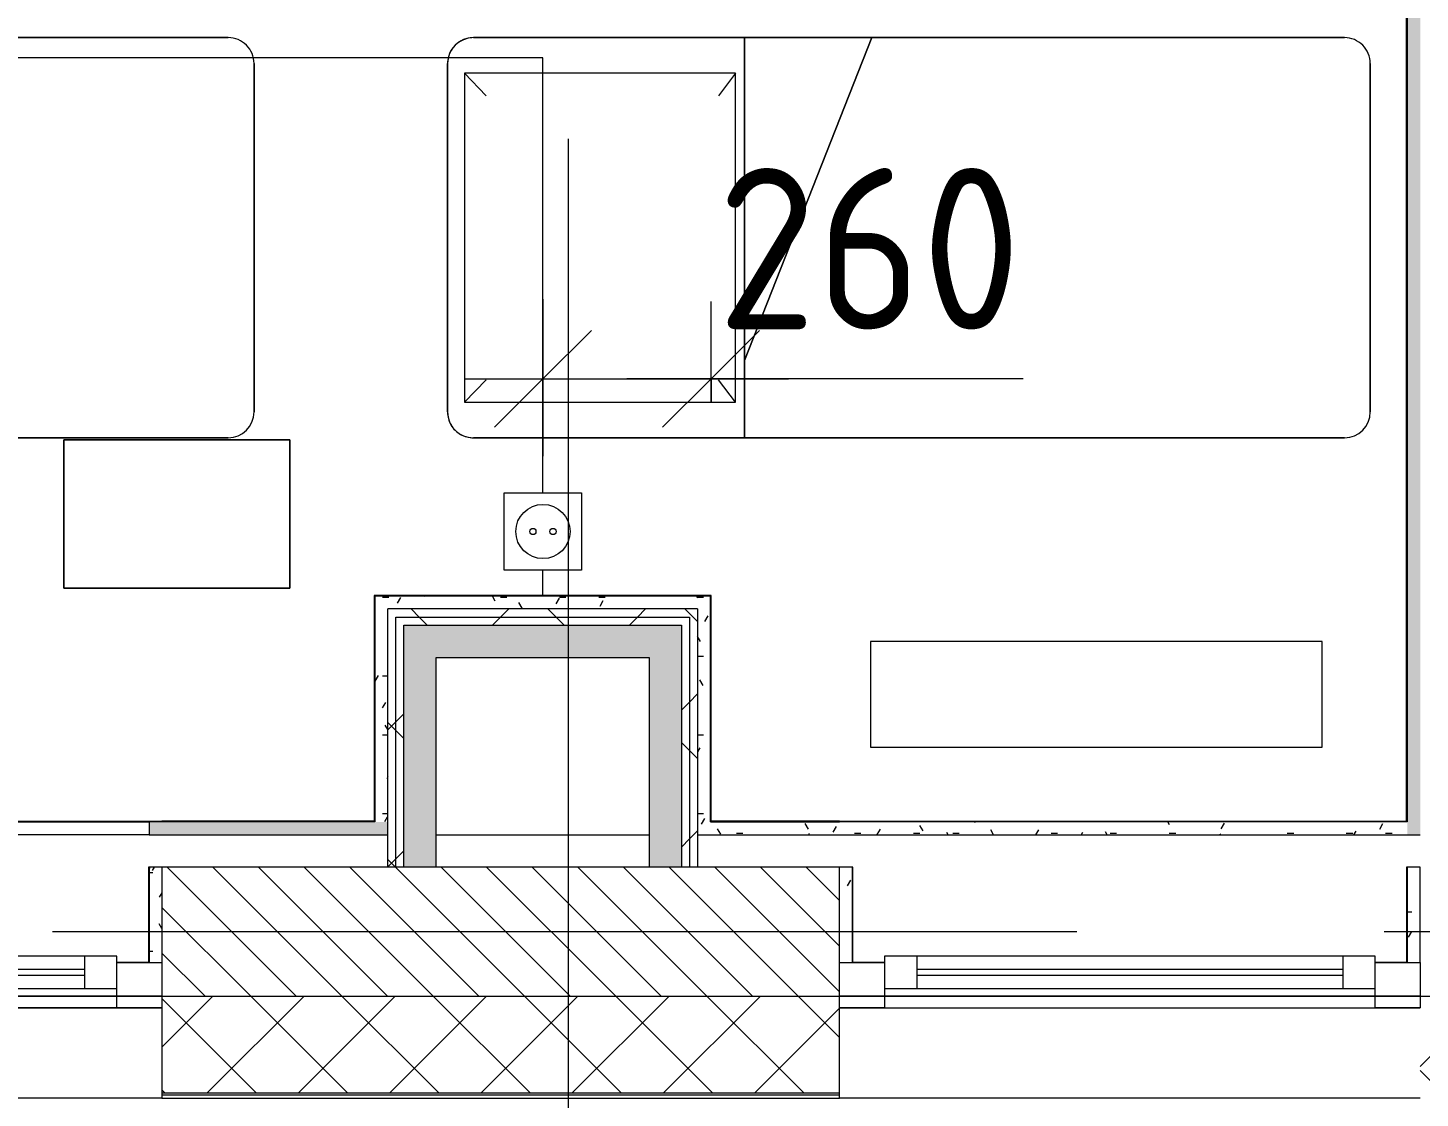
# Model space of a CAD drawing. Header units: millimetres. Extents: x 1322 to 199238, y -8553 to 29000.
# Drawn here: x 29441 to 31599, y -258 to 1400 of the extents above; entities that cross this region are included whole.
import ezdxf

# ---------------------------------------------------------------- set-up
doc = ezdxf.new("R2010")
doc.units = ezdxf.units.MM
doc.linetypes.add('Осевая', pattern=[3175, 635, -476.25, 1587.5, -476.25])
for name, color, linetype, lineweight in [('A-ANNO-DIMS', 7, 'Continuous', 9), ('A-ANNO-DIMS-100', 7, 'Continuous', 9), ('A-DETL-GENF', 7, 'Continuous', 9), ('A-GENM', 7, 'Continuous', 9), ('A-GLAZ', 7, 'Continuous', 9), ('A-GLAZ-1', 7, 'Continuous', 13), ('A-WALL', 7, 'Continuous', 9), ('E-ELEC-FIXT-IDEN', 7, 'Continuous', 9), ('I-WALL', 7, 'Continuous', 9), ('M-EQPM', 7, 'Continuous', 9), ('Оси', 7, 'Continuous', 9), ('Оси-2', 7, 'Осевая', 9), ('Электрические приборы', 7, 'Continuous', 9)]:
    doc.layers.add(name, color=color, linetype=linetype, lineweight=lineweight)
for name, color, linetype, lineweight, true_color in [('A-WALL-1', 7, 'Continuous', 9, 0x3c3c3c), ('A-WALL-FNSH-1', 7, 'Continuous', 9, 0x3c3c3c), ('I-FURN-1', 7, 'Continuous', 9, 0xf0f0f0), ('M-EQPM-3', 7, 'Continuous', 9, 0xd4d4d4), ('Оси розеток', 7, 'Continuous', 9, 0xff1e23)]:
    doc.layers.add(name, color=color, linetype=linetype, lineweight=lineweight, true_color=true_color)
doc.styles.add('ISOCPEUR', font='isocpeur.ttf', dxfattribs={"width": 0.9, "height": 250})
doc.dimstyles.new('ISO-2_5_0_9К_БОЛЬШОЙ', dxfattribs={"dimscale": 304.8, "dimtxt": 248.995294, "dimasz": 0.492126, "dimexe": 0.393701, "dimexo": 0.984252, "dimgap": 0, "dimtad": 1, "dimdec": 0, "dimrnd": 10, "dimzin": 0, "dimdsep": 46, "dimtxsty": 'ISOCPEUR', "dimblk1": 'OBLIQUE', "dimblk2": 'OBLIQUE', "dimsah": 1, "dimcen": 0.09, "dimdle": 0.393701, "dimazin": 0, "dimtfac": 1, "dimtdec": 4, "dimtix": 1, "dimtmove": 1, "dimatfit": 3, "dimfxl": 1, "dimtvp": 1, "dimtolj": 1, "dimtzin": 0, "dimarcsym": 2})
pattern_1 = [(0, (-75531.326, 0), (121.92, 30.48), [10.058, -81.382, 10.058, -81.382, -487.68]), (0, (-75531.326, 0), (121.92, 30.48), [-182.88, 10.058, -172.822, 10.058, -81.382, -213.36]), (0, (-75531.326, 0), (121.92, 30.48), [-457.2, 10.058, -50.902, 10.058, -142.342]), (120, (-75485.606, 15.24), (-87.356454, 90.345817), [10.058, -81.382, 10.058, -81.382, -487.68]), (120, (-75485.606, 15.24), (-87.356454, 90.345817), [-182.88, 10.058, -172.822, 10.058, -81.382, -213.36]), (120, (-75485.606, 15.24), (-87.356454, 90.345817), [-457.2, 10.058, -50.902, 10.058, -142.342]), (240, (-75470.366, 76.2), (-34.563546, -120.825817), [10.058, -81.382, 10.058, -81.382, -487.68]), (240, (-75470.366, 76.2), (-34.563546, -120.825817), [-182.88, 10.058, -172.822, 10.058, -81.382, -213.36]), (240, (-75470.366, 76.2), (-34.563546, -120.825817), [-457.2, 10.058, -50.902, 10.058, -142.342])]
pattern_2 = [(45, (-75531.33, 0), (-106.06602, 106.06602), []), (135, (-75531.33, 0), (-106.06602, -106.06602), [])]

# ---------------------------------------------------------------- blocks, each defined once
blk = doc.blocks.new('120_Окно_СКБ_2Ст_Фрамуга сверху - 120_Окно_СКБ_2Ст_2300х2500_h_ ДОО-19727959-План размещения напольных электротехнических лючков и розеток 1 этажа в осях 23_1-33')
at = {"layer": 'A-GLAZ'}
for p, q in [((1150, -57), (-1150, -57)), ((-1080, -57), (1080, -57)), ((-1030, -107), (470, -107)), ((-1130, -127), (-1080, -127)), ((470, -117), (-1030, -117))]:
    blk.add_line(p, q, dxfattribs=at)
at = {"layer": 'A-GLAZ-1'}
for p, q in [((-1150, -127), (-1150, -57)), ((-1150, -57), (-1080, -57)), ((-1080, -57), (-1080, -127)), ((520, -87), (-1080, -87)), ((-1080, -87), (-1080, -137)), ((-1030, -137), (-1030, -87)), ((-1080, -127), (-1150, -127)), ((-1080, -137), (520, -137))]:
    blk.add_line(p, q, dxfattribs=at)
blk = doc.blocks.new('120_Окно_СКБ_1Ст - 120_Окно_СКБ_1Ст 900х2500_h_ с форточкой-22876038-План размещения напольных электротехнических лючков и розеток 1 этажа в осях 23_1-33')
at = {"layer": 'A-GLAZ'}
for p, q in [((450, -57), (-450, -57)), ((-330, -107), (330, -107)), ((-430, -127), (-380, -127)), ((330, -117), (-330, -117)), ((380, -127), (430, -127))]:
    blk.add_line(p, q, dxfattribs=at)
at = {"layer": 'A-GLAZ-1'}
for p, q in [((-450, -127), (-450, -57)), ((-450, -57), (-380, -57)), ((-380, -57), (-380, -127)), ((380, -127), (380, -57)), ((380, -57), (450, -57)), ((450, -57), (450, -127)), ((380, -87), (-380, -87)), ((-380, -87), (-380, -137)), ((-330, -137), (-330, -87)), ((330, -137), (330, -87)), ((380, -137), (380, -87)), ((-380, -127), (-450, -127)), ((450, -127), (380, -127)), ((-380, -137), (380, -137))]:
    blk.add_line(p, q, dxfattribs=at)
blk = doc.blocks.new('Блок Розеток и Выключателей - Блок Розеток и Выключателей_SK1-27362739-План размещения напольных электротехнических лючков и розеток 1 этажа в осях 23_1-33')
at = {"layer": 'A-DETL-GENF'}
for p, q in [((-60, -40), (60, -40)), ((-60, -160), (-60, -40)), ((60, -40), (60, -160)), ((60, -160), (-60, -160))]:
    blk.add_line(p, q, dxfattribs=at)
for centre, radius in [((0, -100), 42), ((-15.6, -100), 4.8), ((15.6, -100), 4.8)]:
    blk.add_circle(centre, radius, dxfattribs=at)
at = {"layer": 'Оси розеток'}
blk.add_line((0, 0), (0, -40), dxfattribs=at)
blk = doc.blocks.new('Bed - Small Sizes - 1_119-V38-План размещения напольных электротехнических лючков и розеток 1 этажа в осях 23_1-33')
at = {"layer": 'I-FURN-1'}
for p, q in [((247.3, 0), (-292.7, 0)), ((-292.7, 0), (247.3, 0)), ((247.3, 0), (-292.7, 0)), ((-292.7, 0), (247.3, 0)), ((-332.7, -40), (-332.7, -460)), ((-332.7, -460), (-332.7, -40)), ((-332.7, -40), (-332.7, -460)), ((-332.7, -460), (-332.7, -40)), ((-277.5, -26.2), (-242.7, -60)), ((232.5, -26.2), (-277.5, -26.2)), ((-277.5, -26.2), (-277.5, -446.2)), ((232.5, -26.2), (-277.5, -26.2)), ((-277.5, -26.2), (-277.5, -446.2)), ((232.5, -26.2), (197.3, -60)), ((232.5, -446.2), (232.5, -26.2)), ((232.5, -446.2), (232.5, -26.2)), ((287.3, -460), (287.3, -40)), ((287.3, -40), (287.3, -460)), ((287.3, -657.7), (287.3, -40)), ((287.3, -40), (287.3, -657.7)), ((-277.5, -446.2), (-242.7, -420)), ((232.5, -446.2), (197.3, -420)), ((-277.5, -446.2), (232.5, -446.2)), ((-277.5, -446.2), (232.5, -446.2)), ((-332.7, -460), (-212.7, -460)), ((-212.7, -460), (-332.7, -460)), ((-332.7, -460), (-332.7, -1390)), ((-332.7, -1390), (-332.7, -460)), ((-332.7, -460), (-212.7, -460)), ((-212.7, -460), (287.3, -460)), ((287.3, -460), (-212.7, -460)), ((287.3, -460), (-212.7, -460)), ((-212.7, -460), (287.3, -657.7)), ((287.3, -657.7), (-212.7, -460)), ((-212.7, -460), (287.3, -460)), ((-212.7, -460), (287.3, -657.7)), ((-212.7, -460), (287.3, -460)), ((287.3, -657.7), (287.3, -460)), ((287.3, -460), (287.3, -657.7)), ((287.3, -1390), (287.3, -657.7)), ((287.3, -657.7), (287.3, -1390)), ((-292.7, -1430), (247.3, -1430)), ((247.3, -1430), (-292.7, -1430))]:
    blk.add_line(p, q, dxfattribs=at)
for centre, start, end in [((-292.7, -40), 90, 180), ((-292.7, -40), 90, 180), ((247.3, -40), 360, 90), ((247.3, -40), 0, 90), ((-292.7, -40), 90, 180), ((-292.7, -40), 135, 165), ((-292.7, -40), 120, 135), ((-292.7, -40), 105, 120), ((-292.7, -40), 90, 105), ((247.3, -40), 0, 90), ((247.3, -40), 75, 90), ((247.3, -40), 60, 75), ((247.3, -40), 45, 60), ((247.3, -40), 30, 45), ((247.3, -40), 15, 30), ((-292.7, -40), 165, 180), ((247.3, -40), 0, 15), ((-292.7, -1390), 180, 270), ((-292.7, -1390), 180, 270), ((247.3, -1390), 270, 0), ((247.3, -1390), 270, 0)]:
    blk.add_arc(centre, 40, start, end, dxfattribs=at)
blk = doc.blocks.new('Bed - Small Sizes - 1_119-V39-План размещения напольных электротехнических лючков и розеток 1 этажа в осях 23_1-33')
at = {"layer": 'I-FURN-1'}
for p, q in [((247.3, 0), (-292.7, 0)), ((-292.7, 0), (247.3, 0)), ((247.3, 0), (-292.7, 0)), ((-292.7, 0), (247.3, 0)), ((-332.7, -40), (-332.7, -460)), ((-332.7, -460), (-332.7, -40)), ((-332.7, -40), (-332.7, -460)), ((-332.7, -460), (-332.7, -40)), ((-277.5, -26.2), (-242.7, -60)), ((232.5, -26.2), (-277.5, -26.2)), ((-277.5, -26.2), (-277.5, -446.2)), ((232.5, -26.2), (-277.5, -26.2)), ((-277.5, -26.2), (-277.5, -446.2)), ((232.5, -26.2), (197.3, -60)), ((232.5, -446.2), (232.5, -26.2)), ((232.5, -446.2), (232.5, -26.2)), ((287.3, -460), (287.3, -40)), ((287.3, -40), (287.3, -460)), ((287.3, -657.7), (287.3, -40)), ((287.3, -40), (287.3, -657.7)), ((-277.5, -446.2), (-242.7, -420)), ((232.5, -446.2), (197.3, -420)), ((-277.5, -446.2), (232.5, -446.2)), ((-277.5, -446.2), (232.5, -446.2)), ((-332.7, -460), (-212.7, -460)), ((-212.7, -460), (-332.7, -460)), ((-332.7, -460), (-332.7, -1390)), ((-332.7, -1390), (-332.7, -460)), ((-332.7, -460), (-212.7, -460)), ((-212.7, -460), (287.3, -460)), ((287.3, -460), (-212.7, -460)), ((287.3, -460), (-212.7, -460)), ((-212.7, -460), (287.3, -657.7)), ((287.3, -657.7), (-212.7, -460)), ((-212.7, -460), (287.3, -460)), ((-212.7, -460), (287.3, -657.7)), ((-212.7, -460), (287.3, -460)), ((287.3, -657.7), (287.3, -460)), ((287.3, -460), (287.3, -657.7)), ((287.3, -1390), (287.3, -657.7)), ((287.3, -657.7), (287.3, -1390)), ((-292.7, -1430), (247.3, -1430)), ((247.3, -1430), (-292.7, -1430))]:
    blk.add_line(p, q, dxfattribs=at)
for centre, start, end in [((-292.7, -40), 90, 180), ((-292.7, -40), 90, 180), ((247.3, -40), 360, 90), ((247.3, -40), 0, 90), ((-292.7, -40), 90, 180), ((-292.7, -40), 150, 165), ((-292.7, -40), 135, 150), ((-292.7, -40), 120, 135), ((-292.7, -40), 105, 120), ((-292.7, -40), 90, 105), ((247.3, -40), 0, 90), ((247.3, -40), 75, 90), ((247.3, -40), 15, 75), ((-292.7, -40), 165, 180), ((247.3, -40), 0, 15), ((-292.7, -1390), 180, 270), ((-292.7, -1390), 180, 270), ((247.3, -1390), 270, 0), ((247.3, -1390), 270, 0)]:
    blk.add_arc(centre, 40, start, end, dxfattribs=at)
blk = doc.blocks.new('radiator_prado_classic_z_tip_30_po exemplyaru - Classic Z Тип 30-300-31134001-План размещения напольных электротехнических лючков и розеток 1 этажа в осях 23_1-33')
at = {"layer": 'M-EQPM-3'}
for p, q in [((0, 228), (0, 64)), ((700, 228), (0, 228)), ((700, 64), (700, 228)), ((0, 64), (700, 64))]:
    blk.add_line(p, q, dxfattribs=at)
blk = doc.blocks.new('Рисунок_горы - Рисунок_горы-31934381-План размещения напольных электротехнических лючков и розеток 1 этажа в осях 23_1-33')
at = {"layer": 'A-GENM'}
for p, q in [((107109, 5509.4), (107109, 170)), ((107109, 1247.5), (107109, 1581.1)), ((107109, 1293.1), (107109, 1296.4)), ((107109, 950.1), (107109, 1139.3)), ((107109, 1139.3), (107109, 950.1)), ((107109, 1122.4), (107109, 1119.9)), ((107109, 1119.9), (107109, 688.3)), ((107109, 688.3), (107109, 1080.6)), ((107109, 988.4), (107109, 946.8)), ((107109, 928), (107109, 950.1)), ((107109, 950.1), (107109, 928)), ((107109, 800), (107109, 928)), ((107109, 928), (107109, 800))]:
    blk.add_line(p, q, dxfattribs=at)
for points, knots in [([(107109, 1440.4), (107109, 1440.4), (107109, 1388), (107109, 1350.4), (107109, 1277.3)], [0.17647059, 0.17647059, 0.17647059, 0.17647059, 0.1764706, 0.23529412, 0.23529412, 0.23529412, 0.23529412]), ([(107109, 1280.5), (107109, 1280.5), (107109, 1311.3), (107109, 1344.4), (107109, 1378.1)], [0.52941176, 0.52941176, 0.52941176, 0.52941176, 0.52941177, 0.55016053, 0.55016053, 0.55016053, 0.55016053]), ([(107109, 1296.4), (107109, 1296.4), (107109, 1296.8), (107109, 1297.1), (107109, 1297.3)], [0.6567164179, 0.6567164179, 0.6567164179, 0.6567164179, 0.6567164279, 0.6576225058, 0.6576225058, 0.6576225058, 0.6576225058]), ([(107109, 1284.6), (107109, 1284.6), (107109, 1287.6), (107109, 1288.8), (107109, 1289.5)], [0.626865672, 0.626865672, 0.626865672, 0.626865672, 0.626865682, 0.633113816, 0.633113816, 0.633113816, 0.633113816]), ([(107109, 1080.6), (107109, 1080.6), (107109, 1099.9), (107109, 1255.3), (107109, 1284.6)], [0.6119403, 0.6119403, 0.6119403, 0.6119403, 0.61194031, 0.62686567, 0.62686567, 0.62686567, 0.62686567]), ([(107109, 1141.9), (107109, 1141.9), (107109, 1191.5), (107109, 1233.3), (107109, 1280.5)], [0.47058824, 0.47058824, 0.47058824, 0.47058824, 0.47058825, 0.52941176, 0.52941176, 0.52941176, 0.52941176]), ([(107109, 1280.5), (107109, 1280.5), (107109, 1233.3), (107109, 1191.5), (107109, 1141.9)], [0.856115108, 0.856115108, 0.856115108, 0.856115108, 0.856115118, 0.863309353, 0.863309353, 0.863309353, 0.863309353]), ([(107109, 1277.3), (107109, 1277.3), (107109, 1224.5), (107109, 1174), (107109, 1122.4)], [0.23529412, 0.23529412, 0.23529412, 0.23529412, 0.23529413, 0.29411765, 0.29411765, 0.29411765, 0.29411765]), ([(107109, 1267.7), (107109, 1267.7), (107109, 1260.9), (107109, 1251.4), (107109, 1247.5)], [0.67164179, 0.67164179, 0.67164179, 0.67164179, 0.6716418, 0.68656716, 0.68656716, 0.68656716, 0.68656716]), ([(107109, 1136.5), (107109, 1136.5), (107109, 1146.1), (107109, 1152.1), (107109, 1155.1)], [0.4, 0.4, 0.4, 0.4, 0.40000001, 0.43745424, 0.43745424, 0.43745424, 0.43745424]), ([(107109, 1127.2), (107109, 1127.2), (107109, 1133.6), (107109, 1136.4), (107109, 1141.9)], [0.41176471, 0.41176471, 0.41176471, 0.41176471, 0.41176472, 0.47058824, 0.47058824, 0.47058824, 0.47058824]), ([(107109, 1141.9), (107109, 1141.9), (107109, 1136.4), (107109, 1133.6), (107109, 1127.2)], [0.52238806, 0.52238806, 0.52238806, 0.52238806, 0.52238807, 0.53731343, 0.53731343, 0.53731343, 0.53731343]), ([(107109, 1141.9), (107109, 1141.9), (107109, 1141), (107109, 1139.7), (107109, 1139.3)], [0.863309353, 0.863309353, 0.863309353, 0.863309353, 0.863309363, 0.870503597, 0.870503597, 0.870503597, 0.870503597]), ([(107109, 1127.2), (107109, 1127.2), (107109, 1124.5), (107109, 1122.2), (107109, 1121)], [0.53731343, 0.53731343, 0.53731343, 0.53731343, 0.53731344, 0.55066489, 0.55066489, 0.55066489, 0.55066489]), ([(107109, 1122.4), (107109, 1122.4), (107109, 1120.2), (107109, 1118.7), (107109, 1117.9)], [0.29411765, 0.29411765, 0.29411765, 0.29411765, 0.29411766, 0.30769911, 0.30769911, 0.30769911, 0.30769911]), ([(107109, 1120.6), (107109, 1120.6), (107109, 1119.7), (107109, 1118.1), (107109, 1117.3)], [0.552238806, 0.552238806, 0.552238806, 0.552238806, 0.552238816, 0.558701546, 0.558701546, 0.558701546, 0.558701546]), ([(107109, 1089.8), (107109, 1089.8), (107109, 1070), (107109, 1037.5), (107109, 988.4)], [0.6, 0.6, 0.6, 0.6, 0.6, 1, 1, 1, 1]), ([(107109, 644.1), (107109, 644.1), (107109, 658.8), (107109, 789.3), (107109, 800)], [0.44776119, 0.44776119, 0.44776119, 0.44776119, 0.4477612, 0.46268657, 0.46268657, 0.46268657, 0.46268657]), ([(107109, 800), (107109, 800), (107109, 797.8), (107109, 795.1), (107109, 792)], [0.8920863309, 0.8920863309, 0.8920863309, 0.8920863309, 0.8920863409, 0.8929568714, 0.8929568714, 0.8929568714, 0.8929568714]), ([(107109, 644.1), (107109, 644.1), (107109, 577.9), (107109, 231.8), (107109, 170)], [0.05555556, 0.05555556, 0.05555556, 0.05555556, 0.05555557, 0.10826783, 0.10826783, 0.10826783, 0.10826783])]:
    blk.add_open_spline(points, degree=3, knots=knots, dxfattribs=at)
for points in [[(107109, 1378.1), (107109, 1344.4), (107109, 1311.3), (107109, 1280.5)], [(107109, 1297.2), (107109, 1294.5), (107109, 1280), (107109, 1267.7)], [(107109, 1290.9), (107109, 1291.3), (107109, 1292), (107109, 1293.1)], [(107109, 1154.4), (107109, 1145), (107109, 1115.5), (107109, 1089.8)], [(107109, 1139.3), (107109, 1139.8), (107109, 1141), (107109, 1141.9)], [(107109, 948.1), (107109, 964), (107109, 1119.7), (107109, 1135.6)], [(107109, 1123.1), (107109, 1124.3), (107109, 1125.7), (107109, 1127.2)], [(107109, 1117.2), (107109, 1117.7), (107109, 1119.3), (107109, 1122.4)], [(107109, 800), (107109, 789.3), (107109, 658.8), (107109, 644.1)], [(107109, 792), (107109, 795.1), (107109, 797.8), (107109, 800)], [(107109, 170), (107109, 231.8), (107109, 577.9), (107109, 644.1)]]:
    blk.add_open_spline(points, degree=3, dxfattribs=at)
blk = doc.blocks.new('DIMBLOCK46-План размещения напольных электротехнических лючков и розеток 1 этажа в осях 23_1-33')
at = {"layer": 'A-ANNO-DIMS-100'}
for p, q in [((30239.2, 980), (30239.2, 736.6)), ((30239.2, 856.6), (30239.2, 980)), ((30499.7, 821), (30499.7, 976.6)), ((30119.2, 856.6), (30619.7, 856.6)), ((30409.4, 856.6), (30369.4, 856.6)), ((30983.4, 856.6), (30409.4, 856.6)), ((30499.7, 856.6), (30499.7, 821))]:
    blk.add_line(p, q, dxfattribs=at)
at = {"layer": 'A-ANNO-DIMS-100', "lineweight": 20}
for p, q in [((30239.2, 856.6), (30314.2, 931.6)), ((30499.7, 856.6), (30574.7, 931.6)), ((30239.2, 856.6), (30164.2, 781.6)), ((30499.7, 856.6), (30424.7, 781.6))]:
    blk.add_line(p, q, dxfattribs=at)
at = {"layer": 'A-ANNO-DIMS-100', "color": 0, "insert": (30509.4, 1183.2), "char_height": 250, "width": 568.858, "attachment_point": 1, "line_spacing_factor": 1.149209, "style": 'ISOCPEUR'}
blk.add_mtext('260', dxfattribs=at)
blk = doc.blocks.new('_Oblique')
at = {"color": 0, "linetype": 'ByBlock', "lineweight": -2}
blk.add_line((-0.5, -0.5), (0.5, 0.5), dxfattribs=at)

msp = doc.modelspace()

# ---------------------------------------------------------------- hatches: boundary and pattern name
at = {"layer": 'A-WALL'}
h = msp.add_hatch(dxfattribs=at)
h.set_pattern_fill('FP_1', color=256, style=0, pattern_type=2)
h.set_pattern_definition([(135, (-75531.326, 0), (-35.35534, -35.35534), [])])
h.paths.add_polyline_path([(48198.7, -100), (48198.7, 100), (47998.7, 100), (47998.7, -100)])
h.paths.add_polyline_path([(45698.7, -100), (45698.7, 100), (45598.7, 100), (45598.7, -100)])
h.paths.add_polyline_path([(43596.1, -100), (43798.7, -100), (43798.7, 100), (43298.7, 100), (43298.7, -100)])
h.paths.add_polyline_path([(41498.7, -100), (41498.7, 100), (40448.7, 100), (40448.7, -100), (40936, -100)])
h.paths.add_polyline_path([(38148.7, -100), (38148.7, 100), (37898.7, 100), (37898.7, -100)])
h.paths.add_polyline_path([(35198.7, -100), (36098.7, -100), (36098.7, 100), (35198.7, 100)])
h.paths.add_polyline_path([(34138.7, -100), (34298.7, -100), (34298.7, 100), (33948.7, 100), (33948.7, -100), (34123.7, -100)])
h.paths.add_polyline_path([(30698.7, -100), (30698.7, 100), (29648.7, 100), (29648.7, -100), (30295.4, -100)])
h.paths.add_polyline_path([(27348.7, -100), (27348.7, 100), (27098.7, 100), (27098.7, -100)])
h.paths.add_polyline_path([(26198.7, -100), (26198.7, 100), (25298.7, 100), (25298.7, -100)])
h.paths.add_polyline_path([(22573.7, -100), (22573.7, 100), (21573.7, 100), (21573.7, -100), (22315, -100)])
h.paths.add_polyline_path([(18998.7, -100), (19248.7, -100), (19248.7, 100), (18998.7, 100), (18998.7, 56.5)])
h.paths.add_polyline_path([(16994.7, -100), (17198.7, -100), (17198.7, 100), (16398.7, 100), (16398.7, -100)])
h = msp.add_hatch(dxfattribs=at)
h.set_pattern_fill('FP_5', color=256, style=0, pattern_type=2)
h.set_pattern_definition([(45, (-75531.33, 0), (-70.71068, 70.71068), []), (135, (-75531.33, 0), (-70.71068, -70.71068), [])])
h.paths.add_polyline_path([(49548.7, -250), (49548.7, -100), (47998.7, -100), (47998.7, -250), (48916.4, -250)])
h.paths.add_polyline_path([(45698.7, -250), (45698.7, -100), (44698.7, -100), (44698.7, -250), (44926.2, -250)])
h.paths.add_polyline_path([(43596.1, -250), (43798.7, -250), (43798.7, -100), (42398.7, -100), (42398.7, -250)])
h.paths.add_polyline_path([(41498.7, -250), (41498.7, -100), (40448.7, -100), (40448.7, -250), (40936, -250)])
h.paths.add_polyline_path([(38148.7, -250), (38148.7, -100), (36998.7, -100), (36998.7, -250), (37610.8, -250)])
h.paths.add_polyline_path([(33948.7, -250), (34298.7, -250), (34298.7, -100), (33948.7, -100)])
h.paths.add_polyline_path([(35615.7, -250), (36098.7, -250), (36098.7, -100), (35198.7, -100), (35198.7, -250)])
h.paths.add_polyline_path([(32498.7, -250), (32498.7, -100), (31598.7, -100), (31598.7, -250)])
h.paths.add_polyline_path([(29648.7, -250), (30698.7, -250), (30698.7, -100), (29648.7, -100)])
h.paths.add_polyline_path([(27098.7, -250), (27348.7, -250), (27348.7, -100), (25298.7, -100), (25298.7, -250), (26305.2, -250)])
h.paths.add_polyline_path([(24398.7, -250), (24398.7, -100), (23498.7, -100), (23498.7, -250), (23645.1, -250)])
h.paths.add_polyline_path([(21548.7, -250), (22598.7, -250), (22598.7, -100), (21548.7, -100)])
h.paths.add_polyline_path([(18998.7, -250), (19248.7, -250), (19248.7, -100), (18098.7, -100), (18098.7, -250)])
h.paths.add_polyline_path([(16398.7, -250), (17198.7, -250), (17198.7, -100), (16398.7, -100)])
h.paths.add_polyline_path([(15498.7, -250), (15498.7, -100), (13678.7, -100), (13678.7, -250), (14334.6, -250)])
at = {"layer": 'I-WALL'}
h = msp.add_hatch(dxfattribs=at)
h.set_pattern_fill('FP_31', color=256, style=0, pattern_type=2)
h.set_pattern_definition(pattern_1)
h.paths.add_polyline_path([(31598.7, 150), (31598.7, 10380), (31578.7, 10380), (31578.7, 150)])
h = msp.add_hatch(dxfattribs=at)
h.set_pattern_fill('FP_31', color=256, style=0, pattern_type=2)
h.set_pattern_definition(pattern_1)
h.paths.add_polyline_path([(29998.7, 170), (29998.7, 520), (29978.7, 520), (29978.7, 170)])
h = msp.add_hatch(dxfattribs=at)
h.set_pattern_fill('FP_31', color=256, style=0, pattern_type=2)
h.set_pattern_definition(pattern_1)
h.paths.add_polyline_path([(30478.7, 500), (30498.7, 500), (30498.7, 520), (29998.7, 520), (29998.7, 500), (30295.4, 500)])
h = msp.add_hatch(dxfattribs=at)
h.set_pattern_fill('FP_35', color=256, style=0, pattern_type=2)
h.set_pattern_definition(pattern_2)
h.paths.add_polyline_path([(30466.2, 487.5), (30466.2, 500), (29998.7, 500), (29998.7, 487.5), (30453.7, 487.5)])
h = msp.add_hatch(dxfattribs=at)
h.set_pattern_fill('FP_35', color=256, style=0, pattern_type=2)
h.set_pattern_definition(pattern_2)
h.paths.add_polyline_path([(30466.2, 100), (30478.7, 100), (30478.7, 500), (30466.2, 500), (30466.2, 219.1)])
h = msp.add_hatch(dxfattribs=at)
h.set_pattern_fill('FP_31', color=256, style=0, pattern_type=2)
h.set_pattern_definition(pattern_1)
h.paths.add_polyline_path([(30498.7, 150), (30498.7, 500), (30478.7, 500), (30478.7, 150)])
h = msp.add_hatch(dxfattribs=at)
h.set_pattern_fill('FP_35', color=256, style=0, pattern_type=2)
h.set_pattern_definition(pattern_2)
h.paths.add_polyline_path([(30011.2, 100), (30011.2, 487.5), (29998.7, 487.5), (29998.7, 100)])
h = msp.add_hatch(dxfattribs=at)
h.set_pattern_fill('FP_35', color=256, style=0, pattern_type=2)
h.set_pattern_definition(pattern_2)
h.paths.add_polyline_path([(30011.2, 475), (30453.7, 475), (30453.7, 487.5), (30011.2, 487.5)])
h = msp.add_hatch(dxfattribs=at)
h.set_pattern_fill('FP_35', color=256, style=0, pattern_type=2)
h.set_pattern_definition(pattern_2)
h.paths.add_polyline_path([(30023.7, 100), (30023.7, 475), (30011.2, 475), (30011.2, 100)])
for points in [[(30403.7, 425), (30403.7, 475), (30023.7, 475), (30023.7, 425), (30295.4, 425)], [(30403.7, 100), (30453.7, 100), (30453.7, 475), (30403.7, 475), (30403.7, 219.1)], [(30073.7, 100), (30073.7, 425), (30023.7, 425), (30023.7, 100)]]:
    msp.add_hatch(color=256, dxfattribs=at).paths.add_polyline_path(points)
h = msp.add_hatch(dxfattribs=at)
h.set_pattern_fill('FP_35', color=256, style=0, pattern_type=2)
h.set_pattern_definition(pattern_2)
h.paths.add_polyline_path([(30453.7, 100), (30466.2, 100), (30466.2, 487.5), (30453.7, 487.5), (30453.7, 219.1)])
h = msp.add_hatch(dxfattribs=at)
h.set_pattern_fill('FP_31', color=256, style=0, pattern_type=2)
h.set_pattern_definition(pattern_1)
h.paths.add_polyline_path([(29628.7, 150), (29998.7, 150), (29998.7, 170), (29628.7, 170)])
h.paths.add_polyline_path([(27098.7, 150), (27367, 150), (27367, 170), (26338.7, 170), (26338.7, 150)])
h = msp.add_hatch(dxfattribs=at)
h.set_pattern_fill('FP_31', color=256, style=0, pattern_type=2)
h.set_pattern_definition(pattern_1)
h.paths.add_polyline_path([(31578.7, 150), (31578.7, 170), (30498.7, 170), (30498.7, 150)])
h = msp.add_hatch(dxfattribs=at)
h.set_pattern_fill('FP_31', color=256, style=0, pattern_type=2)
h.set_pattern_definition(pattern_1)
h.paths.add_polyline_path([(29648.7, -48), (29648.7, 100), (29628.7, 100), (29628.7, -48)])
h = msp.add_hatch(dxfattribs=at)
h.set_pattern_fill('FP_31', color=256, style=0, pattern_type=2)
h.set_pattern_definition(pattern_1)
h.paths.add_polyline_path([(30718.7, -48), (30718.7, 100), (30698.7, 100), (30698.7, -48)])
h = msp.add_hatch(dxfattribs=at)
h.set_pattern_fill('FP_31', color=256, style=0, pattern_type=2)
h.set_pattern_definition(pattern_1)
h.paths.add_polyline_path([(31598.7, -48), (31598.7, 100), (31578.7, 100), (31578.7, -48)])

# ---------------------------------------------------------------- linework, layer by layer
at = {"layer": 'A-WALL'}
for p, q in [((29998.7, 100), (29998.7, 500)), ((30011.2, 487.5), (30466.2, 487.5)), ((30011.2, 100), (30011.2, 487.5)), ((30023.7, 475), (30453.7, 475)), ((30023.7, 100), (30023.7, 475)), ((30453.7, 475), (30453.7, 100)), ((30466.2, 487.5), (30466.2, 100)), ((27098.7, -100), (32498.7, -100)), ((29648.7, -100), (30698.7, -100)), ((29648.7, -258), (27348.7, -258)), ((29648.7, -250), (30698.7, -250)), ((29648.7, -253), (30698.7, -253)), ((31598.7, -258), (30698.7, -258))]:
    msp.add_line(p, q, dxfattribs=at)
at = {"layer": 'A-WALL-1'}
for p, q in [((31578.7, 10380), (31578.7, 170)), ((29978.7, 520), (29978.7, 170)), ((30498.7, 520), (29978.7, 520)), ((30498.7, 170), (30498.7, 520)), ((30478.7, 500), (29998.7, 500)), ((30478.7, 500), (30478.7, 100)), ((30073.7, 425), (30403.7, 425)), ((30073.7, 100), (30073.7, 425)), ((30403.7, 425), (30403.7, 100)), ((29978.7, 170), (29628.7, 170)), ((29628.7, 170), (29628.7, 150)), ((31578.7, 170), (30698.7, 170)), ((29628.7, 150), (29998.7, 150)), ((30478.7, 150), (31598.7, 150)), ((29628.7, 100), (29628.7, -48)), ((29648.7, 100), (29628.7, 100)), ((30698.7, 100), (29648.7, 100)), ((29648.7, 100), (29648.7, -250)), ((30698.7, -250), (30698.7, 100)), ((30718.7, 100), (30698.7, 100)), ((30718.7, -48), (30718.7, 100)), ((31578.7, 100), (31578.7, -48)), ((31598.7, 100), (31578.7, 100)), ((31598.7, -48), (31598.7, 100)), ((29628.7, -48), (29648.7, -48)), ((30698.7, -48), (30718.7, -48)), ((31578.7, -48), (31598.7, -48))]:
    msp.add_line(p, q, dxfattribs=at)
at = {"layer": 'A-WALL-FNSH-1'}
for p, q in [((31577.7, 1689.4), (31577.7, 171)), ((31578.7, 1000.8), (31577.7, 1000.8)), ((31577.7, 999.6), (31578.7, 999.6)), ((30499.7, 521), (29977.7, 521)), ((29977.7, 521), (29977.7, 171)), ((30499.7, 171), (30499.7, 521)), ((29977.7, 171), (29648.7, 171)), ((29648.7, 171), (29648.7, 170)), ((30498.7, 170), (30698.7, 170)), ((30698.7, 171), (30499.7, 171)), ((30698.7, 170), (30698.7, 171)), ((31577.7, 171), (31578.7, 171)), ((29627.7, 100), (29627.7, -48)), ((29628.7, 100), (29627.7, 100)), ((30719.7, 100), (30718.7, 100)), ((30719.7, -48), (30719.7, 100)), ((31577.7, 100), (31577.7, -48)), ((31578.7, 100), (31577.7, 100)), ((29627.7, -48), (29628.7, -48)), ((30718.7, -48), (30719.7, -48)), ((31577.7, -48), (31578.7, -48)), ((29648.7, -250), (29648.7, -258)), ((29648.7, -258), (30698.7, -258)), ((30698.7, -258), (30698.7, -250))]:
    msp.add_line(p, q, dxfattribs=at)
at = {"layer": 'E-ELEC-FIXT-IDEN'}
for p, q in [((30239.2, 1354.1), (29363.2, 1354.1)), ((30239.2, 680), (30239.2, 1354.1))]:
    msp.add_line(p, q, dxfattribs=at)
at = {"layer": 'I-FURN-1'}
for p, q in [((29846.7, 762.1), (29496.7, 762.1)), ((29496.7, 762.1), (29496.7, 532.1)), ((29496.7, 532.1), (29496.7, 762.1)), ((29496.7, 762.1), (29846.7, 762.1)), ((29846.7, 532.1), (29846.7, 762.1)), ((29846.7, 762.1), (29846.7, 532.1)), ((29496.7, 532.1), (29846.7, 532.1)), ((29846.7, 532.1), (29496.7, 532.1))]:
    msp.add_line(p, q, dxfattribs=at)
at = {"layer": 'I-WALL'}
for p, q in [((31578.7, 1236.3), (31577.7, 1236.3)), ((31577.7, 1167.4), (31578.7, 1167.4)), ((31578.7, 1165.4), (31577.7, 1165.4)), ((31578.7, 1063.8), (31577.7, 1063.8)), ((31577.7, 1061.7), (31578.7, 1061.7)), ((31577.7, 1058.8), (31578.7, 1058.8)), ((31578.7, 459.1), (31577.7, 459.1)), ((27348.7, 171), (29648.7, 171)), ((27367, 170), (29628.7, 170)), ((30698.7, 171), (31577.7, 171)), ((29628.7, 150), (27367, 150)), ((30073.7, 150), (30403.7, 150)), ((29648.7, -100), (27348.7, -100)), ((31598.7, -100), (30698.7, -100))]:
    msp.add_line(p, q, dxfattribs=at)
for points, knots in [([(31577.7, 1063.8), (31577.7, 1112.6), (31577.7, 1167.1), (31577.7, 1202.7), (31577.7, 1219.5), (31577.7, 1236.3), (31577.7, 1236.3), (31577.7, 1236.3), (31577.7, 1193.4), (31577.7, 1167.4)], [-1.186443, -1.186443, -1.186443, -1.186443, -0.947492, -0.780382, -0.678185, -0.583884, -0.43854, -0.215745, 0, 0, 0, 0]), ([(31577.7, 1165.4), (31577.7, 1191.3), (31577.7, 1234.2), (31577.7, 1234.2), (31577.7, 1234.2), (31577.7, 1217.4), (31577.7, 1200.6), (31577.7, 1165), (31577.7, 1110.5), (31577.7, 1061.7)], [-1.186443, -1.186443, -1.186443, -1.186443, -0.970698, -0.747904, -0.602559, -0.508259, -0.406061, -0.238952, 0, 0, 0, 0]), ([(31577.7, 1167.4), (31577.7, 1141.1), (31577.7, 1104), (31577.7, 1068.1), (31577.7, 1053.7), (31577.7, 1063.8)], [-0.3529929, -0.3529929, -0.3529929, -0.3529929, -0.2400144, -0.1126558, 0, 0, 0, 0]), ([(31577.7, 1061.7), (31577.7, 1051.6), (31577.7, 1066), (31577.7, 1102), (31577.7, 1139), (31577.7, 1165.4)], [-0.3529929, -0.3529929, -0.3529929, -0.3529929, -0.2403371, -0.1129785, 0, 0, 0, 0])]:
    msp.add_open_spline(points, degree=3, knots=knots, dxfattribs=at)
for points in [[(31577.7, 1000.8), (31577.7, 844.3), (31577.7, 663.8), (31577.7, 459.1)], [(31577.7, 459.1), (31577.7, 622.4), (31577.7, 802.5), (31577.7, 999.6)]]:
    msp.add_open_spline(points, degree=3, dxfattribs=at)
at = {"layer": 'Оси'}
msp.add_line((30278.7, -1906.3), (30278.7, 593.7), dxfattribs=at)
at = {"layer": 'Оси-2'}
for p, q in [((30278.7, 593.7), (30278.7, 19528.3)), ((9318.1, 0), (47228.7, 0))]:
    msp.add_line(p, q, dxfattribs=at)

# ---------------------------------------------------------------- block references
at = {"layer": 'A-GENM'}
msp.add_blockref('Рисунок_горы - Рисунок_горы-31934381-План размещения напольных электротехнических лючков и розеток 1 этажа в осях 23_1-33', (-75531.3, 0), dxfattribs=at)
at = {"layer": 'A-GLAZ', "rotation": 180}
for name, p in [('120_Окно_СКБ_2Ст_Фрамуга сверху - 120_Окно_СКБ_2Ст_2300х2500_h_ ДОО-19727959-План размещения напольных электротехнических лючков и розеток 1 этажа в осях 23_1-33', (28498.7, -175)), ('120_Окно_СКБ_1Ст - 120_Окно_СКБ_1Ст 900х2500_h_ с форточкой-22876038-План размещения напольных электротехнических лючков и розеток 1 этажа в осях 23_1-33', (31148.7, -175))]:
    msp.add_blockref(name, p, dxfattribs=at)
at = {"layer": 'I-FURN-1', "rotation": 89.99999999999997}
for name, p in [('Bed - Small Sizes - 1_119-V38-План размещения напольных электротехнических лючков и розеток 1 этажа в осях 23_1-33', (28361.4, 1097.9)), ('Bed - Small Sizes - 1_119-V39-План размещения напольных электротехнических лючков и розеток 1 этажа в осях 23_1-33', (30091.4, 1097.9))]:
    msp.add_blockref(name, p, dxfattribs=at)
at = {"layer": 'M-EQPM'}
msp.add_blockref('radiator_prado_classic_z_tip_30_po exemplyaru - Classic Z Тип 30-300-31134001-План размещения напольных электротехнических лючков и розеток 1 этажа в осях 23_1-33', (30746.7, 221.7), dxfattribs=at)
at = {"layer": 'Электрические приборы', "rotation": 180}
msp.add_blockref('Блок Розеток и Выключателей - Блок Розеток и Выключателей_SK1-27362739-План размещения напольных электротехнических лючков и розеток 1 этажа в осях 23_1-33', (30239.2, 520), dxfattribs=at)

# ---------------------------------------------------------------- dimensions: what is measured, and where the dimension line sits
at = {"layer": 'A-ANNO-DIMS'}
dim = msp.add_linear_dim(base=(30499.6735931, 856.5754899), p1=(30239.1735931, 680.0000053), p2=(30499.6735931, 521.0000053), dimstyle='ISO-2_5_0_9К_БОЛЬШОЙ', override={"dimpost": '<>', "dimfxl": 305.190514}, dxfattribs=at)
dim.commit()
dim.dimension.update_dxf_attribs({"geometry": 'DIMBLOCK46-План размещения напольных электротехнических лючков и розеток 1 этажа в осях 23_1-33', "text_midpoint": (30793.8158716, 1016.5227598), "dimtype": 160})

doc.saveas('drawing.dxf')
